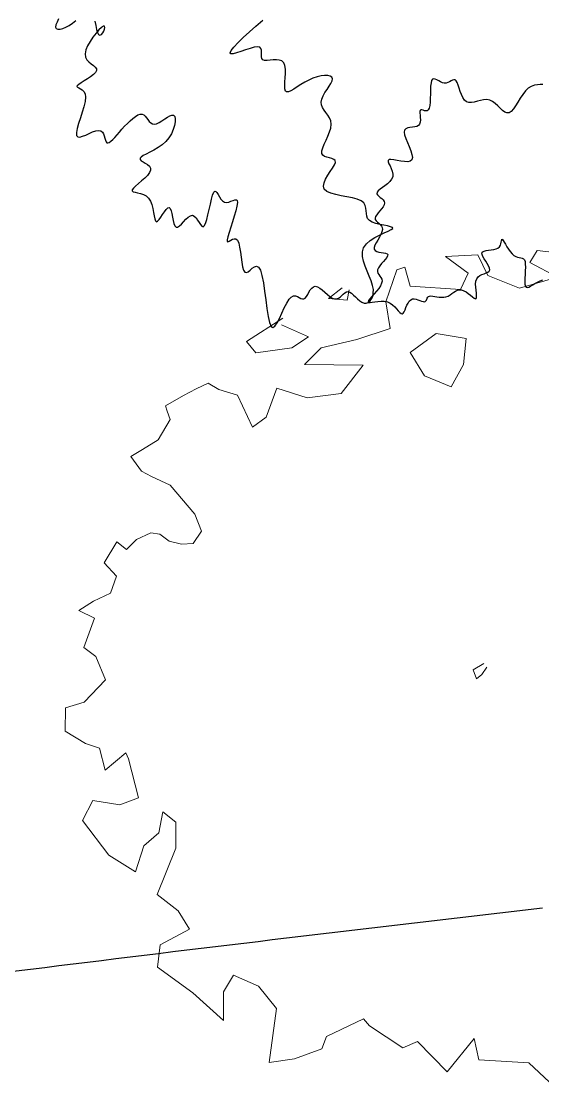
# Model space of a CAD drawing. Extents: x 2080 to 102399, y 2071 to 93424.
# Drawn here: x 87356.6 to 87469.4, y 80881.7 to 81114.5 of the extents above; entities that cross this region are included whole.
import ezdxf

# ---------------------------------------------------------------- set-up
doc = ezdxf.new("R2010")
doc.units = 0
doc.header["$LTSCALE"] = 20
doc.header["$MEASUREMENT"] = 0
doc.layers.add('Mango tree', color=96, linetype='Continuous', lineweight=5)
doc.layers.add('sappotta', color=114, linetype='Continuous', lineweight=5)
doc.layers.add('PLANTS', color=3, linetype='Continuous')
doc.layers.add('road', color=2, linetype='Continuous')

# ---------------------------------------------------------------- blocks, each defined once
blk = doc.blocks.new('NEEM')
at = {"layer": 'sappotta', "linetype": 'Continuous'}
for p, q in [((0.0031, 1.1323), (-0.083, 1.1274)), ((-0.083, 1.1274), (-0.0227, 1.0834)), ((0.0298, 1.0769), (0.0031, 1.1323)), ((0.1622, 1.1437), (0.1418, 1.1119)), ((0.2828, 1.1298), (0.1622, 1.1437)), ((-0.2131, 1.0923), (-0.2421, 1.0068)), ((-0.1911, 1.0989), (-0.2131, 1.0923)), ((-0.177, 1.0484), (-0.1911, 1.0989)), ((0.1418, 1.1119), (0.2162, 1.072)), ((-0.0227, 1.0834), (-0.0431, 1.0394)), ((0.1144, 1.0427), (0.0298, 1.0769)), ((0.2162, 1.072), (0.1144, 1.0427)), ((-0.3588, 1.0435), (-0.3956, 1.0158)), ((-0.3455, 1.0109), (-0.34, 1.0386)), ((-0.0431, 1.0394), (-0.177, 1.0484)), ((-0.3956, 1.0158), (-0.3455, 1.0109)), ((-0.2421, 1.0068), (-0.2303, 0.9351)), ((-0.517, 0.9628), (-0.6142, 0.9009)), ((-0.5209, 0.9449), (-0.5209, 0.9449)), ((-0.4489, 0.9131), (-0.5209, 0.9449)), ((-0.2303, 0.9351), (-0.3196, 0.9058)), ((-0.1081, 0.9221), (-0.177, 0.8716)), ((-0.0274, 0.9083), (-0.1081, 0.9221)), ((-0.6142, 0.9009), (-0.5891, 0.87)), ((-0.4935, 0.8838), (-0.4489, 0.9131)), ((-0.3196, 0.9058), (-0.4152, 0.8838)), ((-0.0345, 0.839), (-0.0274, 0.9083)), ((-0.5891, 0.87), (-0.4935, 0.8838)), ((-0.4152, 0.8838), (-0.459, 0.839)), ((-0.177, 0.8716), (-0.1394, 0.8089)), ((-0.459, 0.839), (-0.3032, 0.8374)), ((-0.3032, 0.8374), (-0.3611, 0.7616)), ((-0.0674, 0.7796), (-0.0345, 0.839)), ((-0.1394, 0.8089), (-0.0674, 0.7796)), ((-0.7168, 0.7893), (-0.7489, 0.7739)), ((-0.6886, 0.7722), (-0.7168, 0.7893)), ((-0.5335, 0.7763), (-0.5617, 0.6989)), ((-0.452, 0.7502), (-0.5335, 0.7763)), ((-0.7826, 0.7567), (-0.8304, 0.7291)), ((-0.7489, 0.7739), (-0.7826, 0.7567)), ((-0.6384, 0.7576), (-0.6886, 0.7722)), ((-0.5985, 0.672), (-0.6384, 0.7576)), ((-0.3611, 0.7616), (-0.452, 0.7502)), ((-0.8304, 0.7291), (-0.8264, 0.7144)), ((-0.8178, 0.6924), (-0.8499, 0.6378)), ((-0.8264, 0.7144), (-0.8178, 0.6924)), ((-0.5617, 0.6989), (-0.5985, 0.672)), ((-0.8499, 0.6378), (-0.8922, 0.6126)), ((-0.8922, 0.6126), (-0.9228, 0.5938)), ((-0.9228, 0.5938), (-0.8946, 0.5547)), ((-0.8946, 0.5547), (-0.868, 0.5401)), ((-0.868, 0.5401), (-0.8178, 0.5173)), ((-0.8178, 0.5173), (-0.752, 0.4399)), ((-0.752, 0.4399), (-0.7348, 0.3943)), ((-0.8695, 0.3894), (-0.9079, 0.3723)), ((-0.846, 0.3861), (-0.8695, 0.3894)), ((-0.821, 0.3674), (-0.846, 0.3861)), ((-0.7348, 0.3943), (-0.7567, 0.3609)), ((-0.9604, 0.3657), (-0.9941, 0.3095)), ((-0.9345, 0.3454), (-0.9604, 0.3657)), ((-0.9079, 0.3723), (-0.9345, 0.3454)), ((-0.7881, 0.3592), (-0.821, 0.3674)), ((-0.7567, 0.3609), (-0.7881, 0.3592)), ((-0.9941, 0.3095), (-0.9612, 0.2745)), ((-0.9612, 0.2745), (-0.9776, 0.2289)), ((-1.0231, 0.2077), (-1.0622, 0.1825)), ((-0.9776, 0.2289), (-1.0231, 0.2077)), ((-1.0622, 0.1825), (-1.0199, 0.1621)), ((-1.0199, 0.1621), (-1.0489, 0.0839)), ((-1.0489, 0.0839), (-1.0168, 0.0595)), ((-1.0168, 0.0595), (-0.991, -0.0024)), ((0.0196, 0.0407), (-0.0094, 0.0244)), ((0.0141, 0.0114), (0.0274, 0.031)), ((-0.0094, 0.0244), (0, 0)), ((0, 0), (0.0141, 0.0114)), ((-0.991, -0.0024), (-1.0481, -0.0619)), ((-1.0975, -0.0774), (-1.0983, -0.1401)), ((-1.0481, -0.0619), (-1.0975, -0.0774)), ((-1.0983, -0.1401), (-1.0442, -0.1727)), ((-1.0442, -0.1727), (-1.0066, -0.1849)), ((-1.0066, -0.1849), (-0.9917, -0.2436)), ((-0.9917, -0.2436), (-0.9369, -0.1979)), ((-0.9369, -0.1979), (-0.9298, -0.2134)), ((-0.9298, -0.2134), (-0.9024, -0.3177)), ((-1.0246, -0.325), (-1.0521, -0.378)), ((-0.9526, -0.3364), (-1.0246, -0.325)), ((-0.9024, -0.3177), (-0.9526, -0.3364)), ((-0.8484, -0.4114), (-0.8374, -0.3552)), ((-0.8374, -0.3552), (-0.8029, -0.3828)), ((-1.0521, -0.378), (-0.9816, -0.4708)), ((-0.8029, -0.3828), (-0.8029, -0.4521)), ((-0.8883, -0.4456), (-0.8484, -0.4114)), ((-0.9103, -0.5156), (-0.8883, -0.4456)), ((-0.8029, -0.4521), (-0.8531, -0.5759)), ((-0.9816, -0.4708), (-0.9103, -0.5156)), ((-0.8531, -0.5759), (-0.7967, -0.6191)), ((-0.7967, -0.6191), (-0.7661, -0.668)), ((-0.7661, -0.668), (-0.8445, -0.7103)), ((-0.8445, -0.7103), (-0.8523, -0.7698)), ((-0.8523, -0.7698), (-0.7575, -0.8382)), ((-0.676, -0.8358), (-0.6486, -0.791)), ((-0.6486, -0.791), (-0.582, -0.8203)), ((-0.582, -0.8203), (-0.5343, -0.8806)), ((-0.7575, -0.8382), (-0.6753, -0.9123)), ((-0.6753, -0.9123), (-0.676, -0.8358)), ((-0.5343, -0.8806), (-0.5538, -1.0247)), ((-0.4011, -0.9547), (-0.3016, -0.9074)), ((-0.3016, -0.9074), (-0.2859, -0.9262)), ((-0.2859, -0.9262), (-0.1966, -0.9856)), ((-0.4128, -0.9881), (-0.4011, -0.9547)), ((-0.1966, -0.9856), (-0.1575, -0.9685)), ((-0.1575, -0.9685), (-0.0783, -1.0492)), ((-0.0783, -1.0492), (-0.0063, -0.9604)), ((-0.0063, -0.9604), (0.0063, -1.0174)), ((-0.4857, -1.015), (-0.4128, -0.9881)), ((-0.5538, -1.0247), (-0.4857, -1.015)), ((0.0063, -1.0174), (0.1394, -1.0255)), ((0.1394, -1.0255), (0.2358, -1.1152))]:
    blk.add_line(p, q, dxfattribs=at)
blk = doc.blocks.new('A$C61665D49')
at = {"layer": 'PLANTS'}
for points in [[(52.94, -60.05), (51.81, -60.04), (50.56, -60.11), (49.25, -60.34), (47.92, -60.82), (46.62, -61.62), (45.4, -62.81), (44.25, -64.28), (43.16, -65.93), (42.12, -67.61), (41.13, -69.21), (40.16, -70.61), (39.22, -71.67), (38.29, -72.27), (37.35, -72.33), (36.41, -71.93), (35.45, -71.2), (34.45, -70.25), (33.41, -69.21), (32.33, -68.2), (31.17, -67.35), (29.95, -66.77), (28.65, -66.55), (27.3, -66.63), (25.93, -66.9), (24.56, -67.26), (23.24, -67.6), (21.99, -67.82), (20.85, -67.81), (19.84, -67.48), (18.99, -66.75), (18.28, -65.69), (17.68, -64.41), (17.16, -63.02), (16.7, -61.62), (16.28, -60.31), (15.85, -59.21), (15.41, -58.43), (14.92, -58.02), (14.38, -57.94), (13.8, -58.11), (13.17, -58.43), (12.5, -58.81), (11.79, -59.17), (11.05, -59.43), (10.27, -59.49), (9.45, -59.3), (8.63, -58.92), (7.82, -58.46), (7.05, -58), (6.34, -57.66), (5.7, -57.52), (5.17, -57.68), (4.77, -58.25), (4.5, -59.28), (4.35, -60.68), (4.27, -62.35), (4.24, -64.15), (4.2, -65.97), (4.12, -67.68), (3.97, -69.17), (3.7, -70.32), (3.3, -71.03), (2.79, -71.38), (2.22, -71.46), (1.62, -71.36), (1.04, -71.19), (0.51, -71.04), (0.09, -71.01), (-0.2, -71.2), (-0.32, -71.68), (-0.31, -72.41), (-0.24, -73.3), (-0.15, -74.29), (-0.12, -75.3), (-0.2, -76.27), (-0.44, -77.12), (-0.91, -77.77), (-1.63, -78.18), (-2.55, -78.41), (-3.57, -78.54), (-4.61, -78.66), (-5.57, -78.84), (-6.37, -79.17), (-6.91, -79.73), (-7.11, -80.61), (-6.92, -81.86), (-6.41, -83.4), (-5.72, -85.12), (-4.96, -86.91), (-4.27, -88.67), (-3.75, -90.3), (-3.53, -91.67), (-3.75, -92.68), (-4.46, -93.26), (-5.6, -93.48), (-7.01, -93.42), (-8.58, -93.19), (-10.16, -92.89), (-11.63, -92.61), (-12.84, -92.44), (-13.68, -92.5), (-14.04, -92.85), (-14, -93.47), (-13.69, -94.3), (-13.21, -95.3), (-12.69, -96.41), (-12.26, -97.59), (-12.01, -98.79), (-12.08, -99.96), (-12.54, -101.05), (-13.33, -102.06), (-14.34, -103), (-15.45, -103.86), (-16.56, -104.66), (-17.57, -105.4), (-18.36, -106.08), (-18.82, -106.7), (-18.89, -107.28), (-18.62, -107.82), (-18.12, -108.35), (-17.49, -108.88), (-16.82, -109.42), (-16.23, -110), (-15.79, -110.62), (-15.63, -111.32), (-15.8, -112.09), (-16.24, -112.92), (-16.87, -113.78), (-17.6, -114.67), (-18.34, -115.54), (-18.99, -116.38), (-19.48, -117.17), (-19.71, -117.88), (-19.61, -118.5), (-19.26, -119.06), (-18.73, -119.58), (-18.11, -120.1), (-17.49, -120.66), (-16.96, -121.28), (-16.61, -122), (-16.51, -122.85), (-16.74, -123.86), (-17.22, -124.98), (-17.85, -126.17), (-18.55, -127.38), (-19.22, -128.55), (-19.76, -129.64), (-20.07, -130.6), (-20.06, -131.37), (-19.67, -131.93), (-18.97, -132.31), (-18.07, -132.55), (-17.07, -132.72), (-16.08, -132.87), (-15.2, -133.04), (-14.54, -133.3), (-14.21, -133.68), (-14.28, -134.23), (-14.68, -134.93), (-15.32, -135.74), (-16.09, -136.63), (-16.91, -137.56), (-17.68, -138.5), (-18.28, -139.4), (-18.64, -140.25), (-18.68, -141), (-18.47, -141.69), (-18.08, -142.33), (-17.62, -142.97), (-17.18, -143.64), (-16.85, -144.36), (-16.71, -145.17), (-16.87, -146.1), (-17.37, -147.17), (-18.16, -148.32), (-19.11, -149.52), (-20.13, -150.7), (-21.1, -151.8), (-21.93, -152.77), (-22.51, -153.55), (-22.72, -154.09), (-22.5, -154.35), (-21.89, -154.39), (-20.97, -154.28), (-19.82, -154.09), (-18.5, -153.9), (-17.11, -153.79), (-15.71, -153.83), (-14.39, -154.09), (-13.2, -154.62), (-12.14, -155.37), (-11.21, -156.23), (-10.4, -157.13), (-9.68, -157.97), (-9.05, -158.66), (-8.49, -159.11), (-8, -159.24), (-7.56, -158.98), (-7.15, -158.39), (-6.75, -157.58), (-6.34, -156.62), (-5.91, -155.61), (-5.43, -154.64), (-4.9, -153.81), (-4.28, -153.2), (-3.57, -152.88), (-2.79, -152.82), (-1.97, -152.94), (-1.15, -153.18), (-0.35, -153.48), (0.39, -153.78), (1.04, -154), (1.58, -154.09), (1.97, -154), (2.26, -153.75), (2.48, -153.4), (2.66, -152.98), (2.85, -152.55), (3.1, -152.14), (3.43, -151.81), (3.88, -151.6), (4.49, -151.55), (5.24, -151.61), (6.09, -151.75), (7.03, -151.92), (8.01, -152.07), (9.02, -152.15), (10.01, -152.13), (10.97, -151.96), (11.88, -151.6), (12.73, -151.11), (13.54, -150.55), (14.34, -149.99), (15.14, -149.48), (15.96, -149.09), (16.81, -148.89), (17.71, -148.94), (18.67, -149.28), (19.66, -149.85), (20.64, -150.54), (21.57, -151.27), (22.42, -151.94), (23.15, -152.46), (23.72, -152.74), (24.1, -152.67), (24.26, -152.2), (24.25, -151.39), (24.14, -150.32), (23.99, -149.08), (23.86, -147.75), (23.82, -146.43), (23.94, -145.2), (24.28, -144.15), (24.87, -143.34), (25.66, -142.74), (26.57, -142.29), (27.51, -141.93), (28.4, -141.61), (29.16, -141.26), (29.71, -140.82), (29.95, -140.25), (29.84, -139.49), (29.45, -138.58), (28.87, -137.58), (28.2, -136.54), (27.54, -135.51), (26.98, -134.53), (26.63, -133.67), (26.58, -132.97), (26.9, -132.47), (27.54, -132.14), (28.41, -131.92), (29.44, -131.77), (30.55, -131.64), (31.64, -131.47), (32.65, -131.22), (33.5, -130.84), (34.11, -130.29), (34.53, -129.63), (34.78, -128.93), (34.94, -128.24), (35.03, -127.65), (35.12, -127.22), (35.24, -127.02), (35.45, -127.11), (35.78, -127.55), (36.22, -128.27), (36.77, -129.19), (37.4, -130.24), (38.09, -131.33), (38.84, -132.38), (39.62, -133.31), (40.41, -134.03), (41.21, -134.51), (41.99, -134.77), (42.72, -134.92), (43.41, -135.03), (44.01, -135.18), (44.53, -135.46), (44.93, -135.93), (45.2, -136.7), (45.33, -137.79), (45.35, -139.16), (45.31, -140.69), (45.22, -142.29), (45.15, -143.85), (45.13, -145.28), (45.19, -146.48), (45.38, -147.35), (45.73, -147.81), (46.23, -147.91), (46.87, -147.72), (47.64, -147.32), (48.53, -146.78), (49.52, -146.17), (50.6, -145.57), (51.76, -145.04), (52.99, -144.64)], [(-156.74, -31.56), (-157.43, -32.97), (-157.9, -34.21), (-158.04, -35.17), (-157.76, -35.8), (-157.1, -36.08), (-156.14, -36.05), (-154.96, -35.75), (-153.61, -35.2), (-152.18, -34.43), (-150.73, -33.46), (-149.35, -32.34)], [(-140.99, -32.62), (-140.67, -34.5), (-140.31, -36.19), (-139.9, -37.53), (-139.42, -38.37), (-138.84, -38.6), (-138.23, -38.31), (-137.65, -37.68), (-137.15, -36.86), (-136.81, -36.01), (-136.67, -35.27), (-136.81, -34.83), (-137.29, -34.82), (-138.13, -35.37), (-139.26, -36.4), (-140.54, -37.82), (-141.88, -39.5), (-143.13, -41.34), (-144.2, -43.23), (-144.95, -45.06), (-145.27, -46.71), (-145.08, -48.11), (-144.49, -49.27), (-143.63, -50.25), (-142.65, -51.08), (-141.69, -51.83), (-140.88, -52.53), (-140.37, -53.23), (-140.3, -53.99), (-140.77, -54.83), (-141.68, -55.74), (-142.89, -56.67), (-144.27, -57.6), (-145.67, -58.49), (-146.96, -59.3), (-148, -60), (-148.64, -60.56), (-148.79, -60.94), (-148.53, -61.23), (-147.98, -61.5), (-147.26, -61.84), (-146.49, -62.33), (-145.79, -63.05), (-145.29, -64.09), (-145.09, -65.52), (-145.29, -67.41), (-145.8, -69.63), (-146.51, -72.04), (-147.31, -74.51), (-148.07, -76.89), (-148.68, -79.03), (-149.03, -80.79), (-148.99, -82.03), (-148.49, -82.65), (-147.6, -82.75), (-146.4, -82.45), (-145, -81.9), (-143.51, -81.23), (-142.01, -80.58), (-140.61, -80.09), (-139.42, -79.9), (-138.49, -80.1), (-137.81, -80.63), (-137.33, -81.4), (-136.98, -82.3), (-136.71, -83.23), (-136.47, -84.09), (-136.21, -84.79), (-135.87, -85.23), (-135.4, -85.32), (-134.82, -85.08), (-134.12, -84.57), (-133.32, -83.83), (-132.43, -82.89), (-131.45, -81.81), (-130.41, -80.62), (-129.31, -79.37), (-128.15, -78.1), (-126.98, -76.87), (-125.79, -75.72), (-124.63, -74.69), (-123.51, -73.83), (-122.45, -73.2), (-121.48, -72.84), (-120.62, -72.8), (-119.88, -73.1), (-119.24, -73.67), (-118.65, -74.41), (-118.09, -75.22), (-117.51, -76.01), (-116.88, -76.67), (-116.15, -77.11), (-115.3, -77.24), (-114.29, -76.98), (-113.17, -76.43), (-111.99, -75.69), (-110.8, -74.89), (-109.64, -74.13), (-108.59, -73.54), (-107.68, -73.24), (-106.96, -73.33), (-106.49, -73.91), (-106.27, -74.91), (-106.3, -76.24), (-106.58, -77.82), (-107.13, -79.54), (-107.93, -81.32), (-109, -83.07), (-110.33, -84.69), (-111.91, -86.12), (-113.65, -87.35), (-115.44, -88.42), (-117.18, -89.33), (-118.76, -90.12), (-120.08, -90.81), (-121.03, -91.42), (-121.5, -91.97), (-121.44, -92.49), (-120.93, -93), (-120.14, -93.52), (-119.2, -94.08), (-118.26, -94.69), (-117.46, -95.39), (-116.96, -96.19), (-116.89, -97.12), (-117.36, -98.18), (-118.26, -99.35), (-119.46, -100.56), (-120.82, -101.78), (-122.18, -102.94), (-123.4, -104.01), (-124.35, -104.92), (-124.87, -105.64), (-124.87, -106.12), (-124.41, -106.44), (-123.59, -106.67), (-122.52, -106.88), (-121.3, -107.16), (-120.03, -107.58), (-118.83, -108.23), (-117.78, -109.19), (-116.97, -110.49), (-116.38, -112.04), (-115.95, -113.72), (-115.63, -115.4), (-115.37, -116.94), (-115.11, -118.22), (-114.81, -119.11), (-114.41, -119.48), (-113.87, -119.25), (-113.23, -118.53), (-112.5, -117.5), (-111.73, -116.31), (-110.95, -115.12), (-110.19, -114.11), (-109.5, -113.44), (-108.91, -113.27), (-108.44, -113.71), (-108.07, -114.65), (-107.76, -115.93), (-107.47, -117.39), (-107.18, -118.87), (-106.84, -120.21), (-106.43, -121.23), (-105.9, -121.79), (-105.23, -121.76), (-104.44, -121.26), (-103.56, -120.42), (-102.62, -119.41), (-101.64, -118.38), (-100.66, -117.47), (-99.7, -116.84), (-98.8, -116.64), (-97.98, -116.97), (-97.23, -117.71), (-96.54, -118.69), (-95.9, -119.75), (-95.3, -120.7), (-94.74, -121.38), (-94.19, -121.62), (-93.66, -121.26), (-93.13, -120.16), (-92.6, -118.48), (-92.07, -116.4), (-91.55, -114.11), (-91.04, -111.81), (-90.54, -109.67), (-90.05, -107.91), (-89.58, -106.7), (-89.12, -106.19), (-88.66, -106.27), (-88.18, -106.8), (-87.67, -107.63), (-87.11, -108.61), (-86.49, -109.6), (-85.78, -110.43), (-84.97, -110.96), (-84.06, -111.09), (-83.09, -110.91), (-82.11, -110.56), (-81.2, -110.18), (-80.4, -109.91), (-79.78, -109.89), (-79.39, -110.25), (-79.29, -111.14), (-79.52, -112.64), (-80.01, -114.64), (-80.68, -116.95), (-81.45, -119.41), (-82.22, -121.85), (-82.91, -124.09), (-83.44, -125.96), (-83.73, -127.29), (-83.71, -127.96), (-83.41, -128.09), (-82.9, -127.86), (-82.24, -127.44), (-81.49, -127.02), (-80.71, -126.77), (-79.96, -126.86), (-79.29, -127.47), (-78.76, -128.72), (-78.35, -130.48), (-78, -132.56), (-77.7, -134.79), (-77.39, -136.96), (-77.05, -138.9), (-76.63, -140.41), (-76.1, -141.31), (-75.43, -141.48), (-74.65, -141.1), (-73.78, -140.39), (-72.87, -139.6), (-71.93, -138.97), (-71.01, -138.74), (-70.15, -139.14), (-69.36, -140.42), (-68.69, -142.73), (-68.09, -145.84), (-67.56, -149.47), (-67.06, -153.31), (-66.55, -157.06), (-66.02, -160.42), (-65.43, -163.08), (-64.75, -164.74), (-63.97, -165.2), (-63.08, -164.61), (-62.13, -163.22), (-61.12, -161.28), (-60.07, -159.04), (-59.02, -156.75), (-57.97, -154.66), (-56.95, -153.02), (-55.98, -152.02), (-55.05, -151.57), (-54.18, -151.55), (-53.36, -151.8), (-52.58, -152.2), (-51.86, -152.6), (-51.19, -152.86), (-50.56, -152.85), (-49.99, -152.46), (-49.44, -151.76), (-48.9, -150.87), (-48.35, -149.9), (-47.76, -148.95), (-47.12, -148.13), (-46.41, -147.56), (-45.6, -147.35), (-44.68, -147.56), (-43.67, -148.13), (-42.6, -148.95), (-41.5, -149.9), (-40.38, -150.87), (-39.29, -151.76), (-38.24, -152.46), (-37.26, -152.85), (-36.38, -152.86), (-35.58, -152.55), (-34.84, -152.02), (-34.14, -151.38), (-33.47, -150.73), (-32.8, -150.15), (-32.12, -149.76), (-31.41, -149.65), (-30.66, -149.9), (-29.86, -150.43), (-29.02, -151.16), (-28.15, -152), (-27.26, -152.86), (-26.35, -153.65), (-25.42, -154.26), (-24.49, -154.62), (-23.57, -154.65), (-22.69, -154.35), (-21.9, -153.75), (-21.24, -152.87), (-20.75, -151.73), (-20.48, -150.35), (-20.47, -148.77), (-20.77, -146.99), (-21.39, -145.05), (-22.23, -142.99), (-23.16, -140.86), (-24.05, -138.69), (-24.78, -136.55), (-25.21, -134.46), (-25.22, -132.48), (-24.67, -130.66), (-23.5, -129.03), (-21.83, -127.59), (-19.86, -126.32), (-17.78, -125.23), (-15.77, -124.29), (-14.02, -123.5), (-12.73, -122.85), (-12.08, -122.32), (-12.2, -121.91), (-12.99, -121.57), (-14.27, -121.27), (-15.87, -120.97), (-17.63, -120.62), (-19.39, -120.2), (-20.96, -119.65), (-22.19, -118.95), (-22.95, -118.06), (-23.34, -117.02), (-23.5, -115.88), (-23.56, -114.69), (-23.68, -113.5), (-23.98, -112.36), (-24.62, -111.32), (-25.74, -110.43), (-27.41, -109.72), (-29.53, -109.15), (-31.91, -108.66), (-34.38, -108.19), (-36.77, -107.67), (-38.9, -107.06), (-40.6, -106.28), (-41.7, -105.28), (-42.07, -104.02), (-41.82, -102.56), (-41.13, -100.96), (-40.17, -99.31), (-39.09, -97.69), (-38.08, -96.17), (-37.3, -94.83), (-36.91, -93.74), (-37.04, -92.97), (-37.6, -92.44), (-38.46, -92.07), (-39.5, -91.79), (-40.58, -91.51), (-41.57, -91.15), (-42.34, -90.62), (-42.76, -89.84), (-42.74, -88.75), (-42.35, -87.4), (-41.7, -85.84), (-40.92, -84.14), (-40.11, -82.36), (-39.39, -80.58), (-38.88, -78.85), (-38.68, -77.24), (-38.88, -75.79), (-39.4, -74.49), (-40.13, -73.3), (-40.97, -72.18), (-41.79, -71.09), (-42.5, -70), (-42.98, -68.87), (-43.12, -67.65), (-42.84, -66.34), (-42.24, -64.95), (-41.42, -63.53), (-40.5, -62.13), (-39.6, -60.79), (-38.83, -59.54), (-38.31, -58.45), (-38.15, -57.54), (-38.45, -56.85), (-39.16, -56.4), (-40.22, -56.16), (-41.56, -56.14), (-43.12, -56.33), (-44.83, -56.71), (-46.63, -57.3), (-48.44, -58.07), (-50.2, -59.01), (-51.89, -60.04), (-53.46, -61.07), (-54.89, -62), (-56.14, -62.73), (-57.19, -63.19), (-58, -63.26), (-58.55, -62.86), (-58.81, -61.94), (-58.86, -60.57), (-58.77, -58.91), (-58.63, -57.07), (-58.53, -55.19), (-58.55, -53.4), (-58.76, -51.83), (-59.25, -50.62), (-60.09, -49.84), (-61.19, -49.45), (-62.47, -49.33), (-63.84, -49.4), (-65.2, -49.53), (-66.46, -49.64), (-67.53, -49.62), (-68.3, -49.37), (-68.73, -48.82), (-68.88, -48.04), (-68.89, -47.11), (-68.85, -46.13), (-68.89, -45.21), (-69.12, -44.43), (-69.65, -43.89), (-70.6, -43.69), (-72.04, -43.89), (-73.83, -44.38), (-75.81, -45.05), (-77.81, -45.76), (-79.65, -46.37), (-81.15, -46.76), (-82.16, -46.8), (-82.49, -46.36), (-82.02, -45.33), (-80.82, -43.8), (-79.03, -41.87), (-76.77, -39.63), (-74.15, -37.21), (-71.31, -34.7), (-68.38, -32.21)]]:
    blk.add_lwpolyline(points, dxfattribs=at)

msp = doc.modelspace()

# ---------------------------------------------------------------- linework, layer by layer
at = {"layer": 'road', "ltscale": 0.5}
msp.add_arc((89133.845, 66566.496), 14452.216, 96.6135385, 97.4003353, dxfattribs=at)

# ---------------------------------------------------------------- block references
at = {"layer": 'Mango tree', "linetype": 'Continuous', "xscale": 81.08199442815385, "yscale": 81.08199442815385, "zscale": 81.08199442815385}
msp.add_blockref('NEEM', (87455.082, 80972.168, 0.012), dxfattribs=at)
at = {"layer": 'PLANTS', "linetype": 'Continuous', "ltscale": 0.5, "xscale": 0.5, "yscale": 0.5, "zscale": 0.5}
msp.add_blockref('A$C61665D49', (87442.968, 81130.832), dxfattribs=at)

doc.saveas('drawing.dxf')
